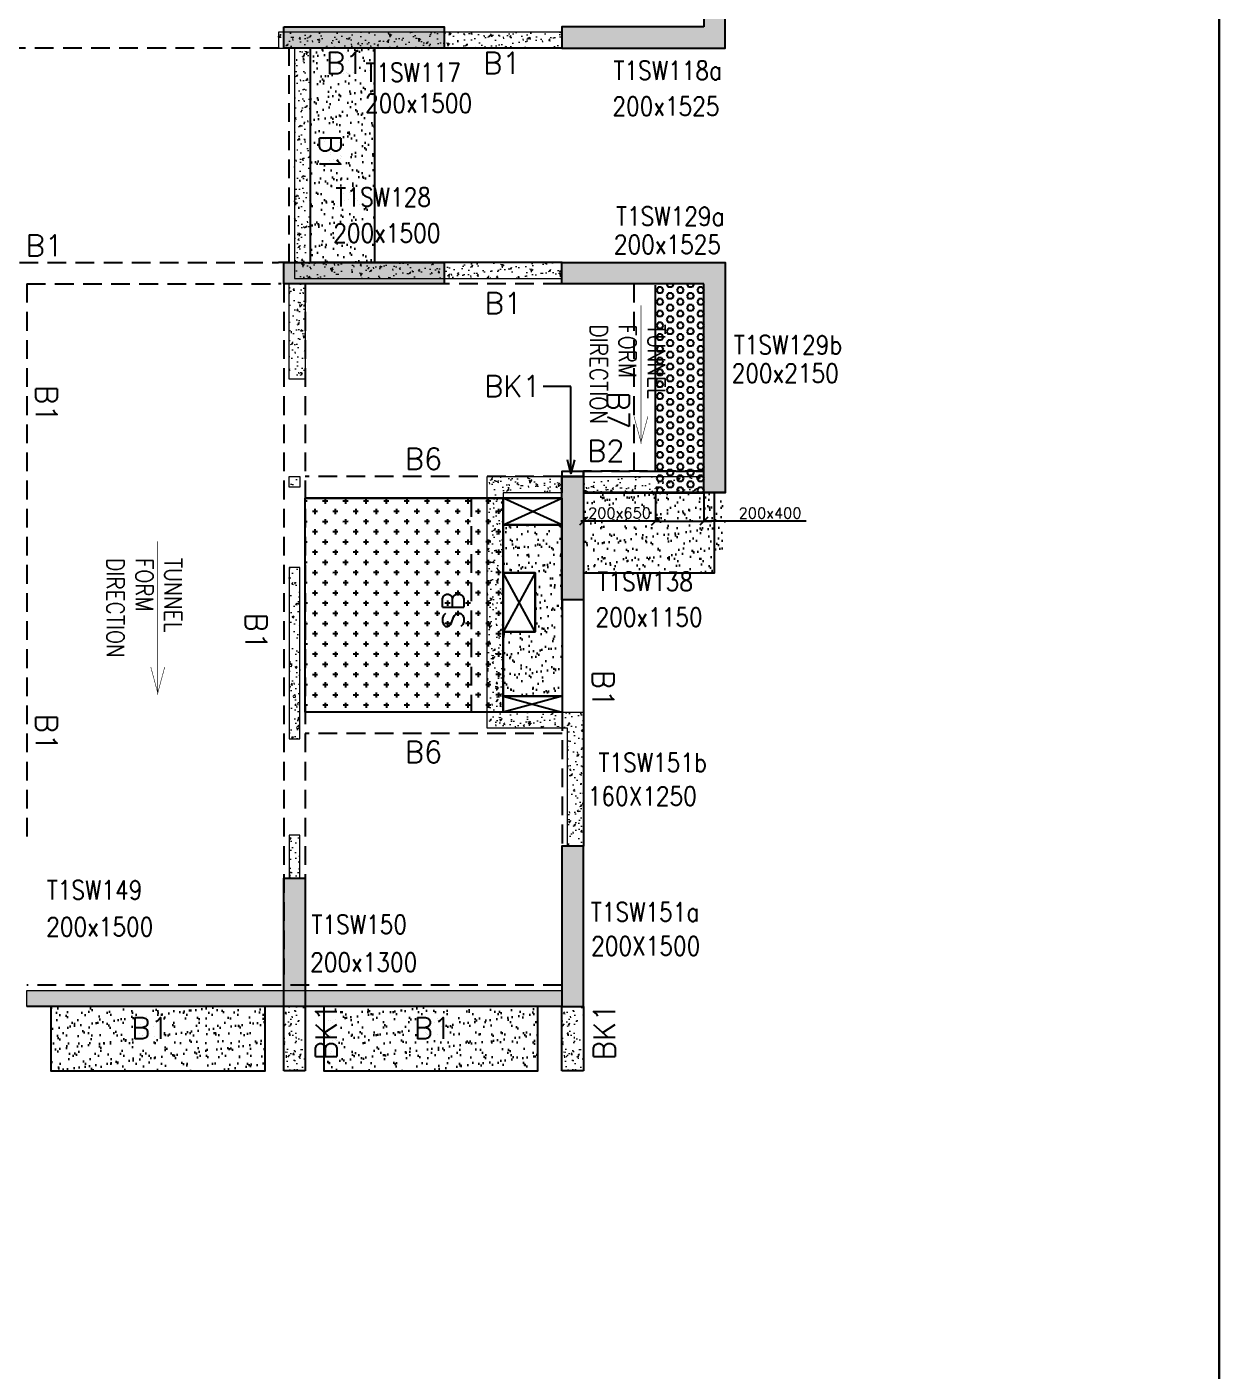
# Model space of a CAD drawing. Header units: millimetres. Extents: x 1078357 to 2594950, y -4969473 to -4636555.
# Drawn here: x 2132985 to 2144125, y -4676213 to -4663659 of the extents above; entities that cross this region are included whole.
import ezdxf

# ---------------------------------------------------------------- set-up
doc = ezdxf.new("R2010")
doc.units = ezdxf.units.MM
doc.header["$PDMODE"] = 35
for name, pattern in [('CONTINOUS', [0]), ('HIDDEN', [0.375, 0.25, -0.125]), ('New Retail block$0$CONTINOUS', [0])]:
    doc.linetypes.add(name, pattern=pattern)
doc.layers.get('0').update_dxf_attribs({"lineweight": 0})
doc.layers.get('Defpoints').update_dxf_attribs({"lineweight": 0})
for name, color, linetype, lineweight in [('A-_ANOTDIMA_D-', 6, 'Continuous', 13), ('Boundary', 40, 'Continuous', 30), ('COL. NO.', 30, 'Continuous', 25), ('COL. SIZE', 7, 'Continuous', 25), ('DIM', 9, 'Continuous', 25), ('HATCH', 8, 'Continuous', 30), ('S-NON STR RCC WALL', 8, 'Continuous', 0)]:
    doc.layers.add(name, color=color, linetype=linetype, lineweight=lineweight)
for name, color, linetype in [('B-200x325', 201, 'HIDDEN'), ('B-200x375', 41, 'HIDDEN'), ('B-200x400', 44, 'HIDDEN'), ('B-200x650', 241, 'HIDDEN'), ('B-300xSLAB THK.', 151, 'Continuous'), ('BK1-200x650', 241, 'HIDDEN'), ('DC BEAM NO.', 7, 'Continuous'), ('DROP SLAB', 8, 'Continuous'), ('S-COLUMN_SHEAR WALL', 1, 'Continuous'), ('S-PROJECTION', 54, 'New Retail block$0$CONTINOUS'), ('SLAB FOLD', 8, 'Continuous'), ('TEXT', 7, 'Continuous')]:
    doc.layers.add(name, color=color, linetype=linetype)
doc.styles.add('Roman', font='romans')
doc.styles.add('ROMANS', font='romans.shx', dxfattribs={"width": 0.85})
doc.dimstyles.new('HARESH', dxfattribs={"dimtxt": 150, "dimasz": 75, "dimexe": 0, "dimexo": 0, "dimgap": 25, "dimtad": 1, "dimdec": 0, "dimdsep": 46, "dimtxsty": 'Roman', "dimblk": 'OBLIQUE', "dimcen": 225, "dimdle": 25, "dimclrd": 2, "dimclre": 2, "dimclrt": 7, "dimadec": 8, "dimazin": 1, "dimtfac": 1, "dimtdec": 0, "dimtmove": 0, "dimatfit": 0, "dimfxl": 1, "dimlwd": -1, "dimlwe": -1, "dimarcsym": 0})

# ---------------------------------------------------------------- blocks, each defined once
blk = doc.blocks.new('_Oblique')
at = {"color": 0, "linetype": 'ByBlock', "lineweight": -2}
blk.add_line((-0.5, -0.5), (0.5, 0.5), dxfattribs=at)
blk = doc.blocks.new('*D1548')
at = {"layer": 'Defpoints', "color": 0, "ltscale": 700, "transparency": 16777216}
for p in [(2138860, -4668009, 0), (2139310, -4668009, 0), (2139310, -4668275)]:
    blk.add_point(p, dxfattribs=at)
at = {"layer": 'DIM', "color": 2, "ltscale": 700, "transparency": 16777216}
for p, q in [((2138860, -4668009), (2138860, -4668275)), ((2139310, -4668009), (2139310, -4668275)), ((2138860, -4668275), (2138785, -4668275)), ((2138860, -4668275), (2139310, -4668275)), ((2138860, -4668275), (2139310, -4668275)), ((2139310, -4668275), (2139385, -4668275)), ((2140266, -4668275), (2139310, -4668275))]:
    blk.add_line(p, q, dxfattribs=at)
at = {"layer": 'DIM', "color": 2, "ltscale": 700, "transparency": 16777216, "xscale": 75, "yscale": 75, "zscale": 75}
blk.add_blockref('_Oblique', (2138860, -4668275), dxfattribs=at)
at = {"layer": 'DIM', "color": 2, "ltscale": 700, "transparency": 16777216, "xscale": 75, "yscale": 75, "zscale": 75, "rotation": 180}
blk.add_blockref('_Oblique', (2139310, -4668275), dxfattribs=at)
at = {"layer": 'DIM', "color": 7, "ltscale": 700, "transparency": 16777216, "insert": (2139929, -4668200), "char_height": 150, "attachment_point": 5, "style": 'Roman'}
blk.add_mtext('{\\H0.666667x;200x400}', dxfattribs=at)
blk = doc.blocks.new('*D1549')
at = {"layer": 'Defpoints', "color": 0, "ltscale": 700, "transparency": 16777216}
for p in [(2138185, -4668009, 0), (2138860, -4668009), (2138185, -4668275)]:
    blk.add_point(p, dxfattribs=at)
at = {"layer": 'DIM', "color": 2, "ltscale": 700, "transparency": 16777216}
for p, q in [((2138185, -4668009), (2138185, -4668275)), ((2138860, -4668009), (2138860, -4668275)), ((2138885, -4668275), (2138160, -4668275))]:
    blk.add_line(p, q, dxfattribs=at)
at = {"layer": 'DIM', "color": 2, "ltscale": 700, "transparency": 16777216, "xscale": 75, "yscale": 75, "zscale": 75, "rotation": 180}
blk.add_blockref('_Oblique', (2138185, -4668275), dxfattribs=at)
at = {"layer": 'DIM', "color": 2, "ltscale": 700, "transparency": 16777216, "xscale": 75, "yscale": 75, "zscale": 75}
blk.add_blockref('_Oblique', (2138860, -4668275), dxfattribs=at)
at = {"layer": 'DIM', "color": 7, "ltscale": 700, "transparency": 16777216, "insert": (2138522, -4668200), "char_height": 150, "attachment_point": 5, "style": 'Roman'}
blk.add_mtext('{\\H0.666667x;200x650}', dxfattribs=at)
blk = doc.blocks.new('G$CD63B60BD')
at = {"layer": 'COL. NO.', "linetype": 'Continuous', "style": 'ROMANS', "width": 0.85}
for s, p in [('T1SW117', (87238, 8637, -320)), ('T1SW118a', (89556, 8656, -320)), ('T1SW128', (86958, 7473, -320)), ('T1SW129a', (89580, 7294, -320)), ('T1SW129b', (90680, 6092, -320)), ('T1SW138', (89406, 3882, -320)), ('T1SW151b', (89416, 2192, 0)), ('T1SW149', (84261, 1002, -320)), ('T1SW151a', (89344, 796, 0)), ('T1SW150', (86734, 680, -320))]:
    blk.add_text(s, height=175, dxfattribs=at).set_placement(p)
at = {"layer": 'COL. SIZE', "linetype": 'Continuous', "style": 'ROMANS', "width": 0.85}
for s, p in [('200x1500', (87235, 8349, -320)), ('200x1525', (89546, 8321, -320)), ('200x1500', (86938, 7137, -320)), ('200x1525', (89560, 7030, -320)), ('200x2150', (90660, 5828, -320)), ('200x1150', (89388, 3550, -320)), ('160X1250', (89315, 1879, 0)), ('200x1500', (84256, 658, -320)), ('200X1500', (89347, 479, 0)), ('200x1300', (86722, 327, -320))]:
    blk.add_text(s, height=175, dxfattribs=at).set_placement(p)

msp = doc.modelspace()

# ---------------------------------------------------------------- hatches: boundary and pattern name
at = {"layer": 'DROP SLAB'}
h = msp.add_hatch(dxfattribs=at)
h.set_pattern_fill('CROSS', color=8, scale=15, angle=0.03079)
h.set_pattern_definition([(180.03079016, (-2312731.52, 14064816.13), (-95.1987999, -95.3011726), [47.625, -142.875]), (270.03079016, (-2312755.34, 14064839.93), (95.3011726, -95.1987999), [47.625, -142.875])])
h.paths.add_polyline_path([(2137435, -4670059.3), (2135584.9, -4670059.2), (2135584.9, -4668059.4), (2137435, -4668059.5)])
at = {"layer": 'HATCH'}
h = msp.add_hatch(dxfattribs=at)
h.set_pattern_fill('AR-SAND', color=8, scale=3, angle=179.97015)
h.set_pattern_definition([(37.4701541, (-1950997.9, 14017429.95), (-4.72361136, 146.8264517), [0, -115.824, 0, -129.54, 0, -123.825]), (7.4701541, (-1950997.9, 14017429.95), (134.9689868, 214.9772528), [0, -62.484, 0, -104.394, 0, -40.005]), (327.4701541, (-1951091.63, 14017430), (237.2979035, 0.3075449), [0, -38.1, 0, -137.16, 0, -179.07]), (317.4701541, (-1951091.63, 14017430), (229.1017424, 66.759465), [0, -19.05, 0, -89.916, 0, -102.87])])
h.paths.add_polyline_path([(2136235.3, -4663859.5), (2135635.3, -4663859.5), (2135635.3, -4665859.5), (2136235.3, -4665859.5)])
h = msp.add_hatch(dxfattribs=at)
h.set_pattern_fill('AR-SAND', color=8, scale=3, angle=179.97015)
h.set_pattern_definition([(37.4701541, (-1954173.02, 14014679.95), (-4.72361136, 146.8264517), [0, -115.824, 0, -129.54, 0, -123.825]), (7.4701541, (-1954173.02, 14014679.95), (134.9689868, 214.9772528), [0, -62.484, 0, -104.394, 0, -40.005]), (327.4701541, (-1954266.74, 14014680), (237.2979035, 0.3075449), [0, -38.1, 0, -137.16, 0, -179.07]), (317.4701541, (-1954266.74, 14014680), (229.1017424, 66.759465), [0, -19.05, 0, -89.916, 0, -102.87])])
h.paths.add_polyline_path([(2139409.9, -4668009.4), (2138185.2, -4668009.4), (2138185.2, -4668759.4), (2139409.9, -4668759.4)])
h = msp.add_hatch(dxfattribs=at)
h.set_pattern_fill('AR-SAND', color=8, scale=3, angle=179.97015)
h.set_pattern_definition([(37.4701541, (-1954172.92, 14014679.95), (-4.72361136, 146.8264517), [0, -115.824, 0, -129.54, 0, -123.825]), (7.4701541, (-1954172.92, 14014679.95), (134.9689868, 214.9772528), [0, -62.484, 0, -104.394, 0, -40.005]), (327.4701541, (-1954266.65, 14014680), (237.2979035, 0.3075449), [0, -38.1, 0, -137.16, 0, -179.07]), (317.4701541, (-1954266.65, 14014680), (229.1017424, 66.759465), [0, -19.05, 0, -89.916, 0, -102.87])])
h.paths.add_polyline_path([(2139510.3, -4668009.4), (2138185.3, -4668009.4), (2138185.3, -4668609.5), (2139510.3, -4668609.5)])
h = msp.add_hatch(dxfattribs=at)
h.set_pattern_fill('AR-SAND', color=8, scale=3, angle=359.97015)
h.set_pattern_definition([(37.47015413, (-2884398.2, 18698699.15), (-4.72361136, 146.8264517), [0, -115.824, 0, -129.54, 0, -123.825]), (7.4701541, (-2884398.2, 18698699.15), (134.9689868, 214.9772528), [0, -62.484, 0, -104.394, 0, -40.005]), (327.4701541, (-2884491.92, 18698699.2), (237.2979035, 0.3075449), [0, -38.1, 0, -137.16, 0, -179.07]), (317.4701541, (-2884491.92, 18698699.2), (229.1017424, 66.759465), [0, -19.05, 0, -89.916, 0, -102.87])])
h.paths.add_polyline_path([(2137985, -4669909.5), (2137435, -4669909.5), (2137435, -4669309.4), (2137734.9, -4669309.4), (2137734.9, -4668759.5), (2137435, -4668759.5), (2137435, -4668309.5), (2137984.9, -4668309.5)])
h = msp.add_hatch(dxfattribs=at)
h.set_pattern_fill('AR-SAND', color=8, scale=3, angle=179.97015)
h.set_pattern_definition([(37.47015413, (-3050072.64, 18698699.14), (-4.72361136, 146.8264517), [0, -115.824, 0, -129.54, 0, -123.825]), (7.4701541, (-3050072.64, 18698699.14), (134.9689868, 214.9772528), [0, -62.484, 0, -104.394, 0, -40.005]), (327.4701541, (-3050166.36, 18698699.18), (237.2979035, 0.3075449), [0, -38.1, 0, -137.16, 0, -179.07]), (317.4701541, (-3050166.36, 18698699.18), (229.1017424, 66.759465), [0, -19.05, 0, -89.916, 0, -102.87])])
h.paths.add_polyline_path([(2135210.3, -4672809.5), (2133210.3, -4672809.5), (2133210.3, -4673409.5), (2135210.3, -4673409.5)])
h = msp.add_hatch(dxfattribs=at)
h.set_pattern_fill('AR-SAND', color=8, scale=3, angle=179.97015)
h.set_pattern_definition([(37.47015413, (-3052622.64, 18698699.14), (-4.72361136, 146.8264517), [0, -115.824, 0, -129.54, 0, -123.825]), (7.4701541, (-3052622.64, 18698699.14), (134.9689868, 214.9772528), [0, -62.484, 0, -104.394, 0, -40.005]), (327.4701541, (-3052716.36, 18698699.18), (237.2979035, 0.3075449), [0, -38.1, 0, -137.16, 0, -179.07]), (317.4701541, (-3052716.36, 18698699.18), (229.1017424, 66.759465), [0, -19.05, 0, -89.916, 0, -102.87])])
h.paths.add_polyline_path([(2137760.3, -4672809.5), (2135760.3, -4672809.5), (2135760.3, -4673409.5), (2137760.3, -4673409.5)])
at = {"layer": 'S-COLUMN_SHEAR WALL', "lineweight": 25, "extrusion": (-1.00316e-06, 2.11765e-11, 1)}
h = msp.add_hatch(color=1, dxfattribs=at)
h.dxf.hatch_style = 1
h.paths.add_polyline_path([(2139309.9, -4663659.6), (2137984.9, -4663659.6), (2137984.9, -4663859.6), (2139509.9, -4663859.6), (2139509.9, -4661709.6), (2139309.9, -4661709.6)])
at = {"layer": 'S-COLUMN_SHEAR WALL', "lineweight": 25}
h = msp.add_hatch(color=1, dxfattribs=at)
h.dxf.hatch_style = 1
h.paths.add_polyline_path([(2135384.9, -4663659.5), (2136884.9, -4663659.5), (2136884.9, -4663859.5), (2135384.9, -4663859.5)])
h = msp.add_hatch(color=1, dxfattribs=at)
h.dxf.hatch_style = 1
h.paths.add_polyline_path([(2135384.9, -4665859.5), (2136884.9, -4665859.5), (2136884.9, -4666059.5), (2135384.9, -4666059.5)])
h = msp.add_hatch(color=1, dxfattribs=at)
h.dxf.hatch_style = 1
h.paths.add_polyline_path([(2139309.9, -4666059.6), (2137984.9, -4666059.6), (2137984.9, -4665859.6), (2139509.9, -4665859.6), (2139509.9, -4668009.6), (2139309.9, -4668009.6)])
h = msp.add_hatch(color=1, dxfattribs=at)
h.dxf.hatch_style = 1
h.paths.add_polyline_path([(2137984.9, -4667859.6), (2138184.9, -4667859.6), (2138184.9, -4669009.6), (2137984.9, -4669009.6)])
h = msp.add_hatch(color=1, dxfattribs=at)
h.dxf.hatch_style = 1
h.paths.add_polyline_path([(2137984.9, -4672809.6), (2138184.9, -4672809.6), (2138184.9, -4671309.5), (2137984.9, -4671309.5)])
h = msp.add_hatch(color=1, dxfattribs=at)
h.dxf.hatch_style = 1
h.paths.add_polyline_path([(2135584.9, -4671609.5), (2135584.9, -4672809.6), (2135384.9, -4672809.6), (2135384.9, -4671609.5)])
at = {"layer": 'S-NON STR RCC WALL'}
h = msp.add_hatch(dxfattribs=at)
h.set_pattern_fill('AR-CONC', color=256)
h.set_pattern_definition([(50, (-3193260.84, 18476358.49), (182.184669, -15.9390855), [19.05, -209.55]), (355, (-3193260.84, 18476358.5), (-35.2434214, 191.0568452), [15.24, -167.6405842]), (100.4514447, (-3193245.65, 18476357.16), (146.9412471, 175.1177519), [16.1900088, -178.0902446]), (46.1842, (-3193260.84, 18476409.3), (271.0790409, -42.042328), [28.575, -314.325]), (96.6355576, (-3193238.25, 18476405.8), (237.404134, 247.4261246), [24.285023, -267.135608]), (351.1841512, (-3193260.84, 18476409.3), (237.404134, 247.4261246), [22.859967, -251.459732]), (21, (-3193235.44, 18476396.59), (151.6143913, -102.2651982), [19.05, -209.55]), (326, (-3193235.44, 18476396.6), (61.8020283, 184.1879661), [15.24, -167.64]), (71.451445, (-3193222.8, 18476388.07), (213.4164193, 81.9227689), [16.1900088, -178.0899376]), (37.5, (-3193260.836, 18476358.49), (3.08860325, 84.55503887), [0, -165.608, 0, -170.18, 0, -168.275]), (7.5, (-3193260.84, 18476358.49), (66.8196625, 100.18057482), [0, -97.028, 0, -161.798, 0, -64.135]), (327.5, (-3193317.48, 18476358.49), (135.59059517, -5.728744), [0, -63.5, 0, -198.12, 0, -262.89]), (317.5, (-3193342.88, 18476358.49), (148.1291814, 25.42649103), [0, -82.55, 0, -131.572, 0, -186.69])])
h.paths.add_polyline_path([(2137985.3, -4663859.5), (2137985.3, -4663709.5), (2135335.3, -4663709.5), (2135335.3, -4663859.5), (2135485.3, -4663859.5), (2135485.3, -4666009.5), (2137985.3, -4666009.5), (2137985.3, -4665859.5), (2135635.3, -4665859.5), (2135635.3, -4663859.5)])
h = msp.add_hatch(dxfattribs=at)
h.set_pattern_fill('AR-CONC', color=256, angle=180)
h.set_pattern_definition([(50, (-5316100.01, 27841106.86), (182.184669, -15.93908554), [19.05, -209.55]), (355, (-5316100.01, 27841106.86), (-35.2434214, 191.0568452), [15.24, -167.6405842]), (100.4514447, (-5316084.83, 27841105.53), (146.9412471, 175.1177519), [16.1900088, -178.0902446]), (46.1842, (-5316100.01, 27841157.66), (271.0790409, -42.042328), [28.575, -314.325]), (96.6355576, (-5316077.42, 27841154.15), (237.404134, 247.4261246), [24.2850231, -267.1356082]), (351.1841512, (-5316100, 27841157.66), (237.404134, 247.4261246), [22.859967, -251.459732]), (21, (-5316074.61, 27841144.96), (151.6143913, -102.2651982), [19.05, -209.55]), (326, (-5316074.61, 27841144.96), (61.8020283, 184.1879661), [15.24, -167.64]), (71.451445, (-5316061.98, 27841136.44), (213.4164193, 81.9227689), [16.1900088, -178.0899376]), (37.5, (-5316100.01, 27841106.86), (3.08860325, 84.55503887), [0, -165.608, 0, -170.18, 0, -168.275]), (7.5, (-5316100.01, 27841106.86), (66.8196625, 100.18057482), [0, -97.028, 0, -161.798, 0, -64.135]), (327.5, (-5316156.655, 27841106.86), (135.59059517, -5.72874399), [0, -63.5, 0, -198.12, 0, -262.89]), (317.5, (-5316182.05, 27841106.86), (148.1291814, 25.42649103), [0, -82.55, 0, -131.572, 0, -186.69])])
h.paths.add_polyline_path([(2135435.3, -4666059.5), (2135585.3, -4666059.5), (2135585.3, -4666949.4), (2135435.3, -4666949.4)])
h = msp.add_hatch(dxfattribs=at)
h.set_pattern_fill('AR-CONC', color=256, angle=180)
h.set_pattern_definition([(50, (3232709.69, -9529286.15), (182.184669, -15.9390855), [19.05, -209.55]), (355, (3232709.69, -9529286.15), (-35.2434214, 191.056845), [15.24, -167.640584]), (100.4514447, (3232724.87, -9529287.48), (146.941247, 175.117752), [16.190009, -178.0902446]), (46.1842, (3232709.69, -9529235.35), (271.079041, -42.042328), [28.575, -314.325]), (96.6355576, (3232732.28, -9529238.86), (237.404134, 247.426125), [24.285023, -267.135608]), (351.184151, (3232709.7, -9529235.35), (237.404134, 247.426125), [22.859967, -251.459732]), (21, (3232735.09, -9529248.05), (151.6143913, -102.265198), [19.05, -209.55]), (326, (3232735.09, -9529248.05), (61.802028, 184.187966), [15.24, -167.64]), (71.451445, (3232747.72, -9529256.58), (213.416419, 81.922769), [16.190009, -178.0899376]), (37.5, (3232709.686, -9529286.154), (3.08860325, 84.5550389), [0, -165.608, 0, -170.18, 0, -168.275]), (7.5, (3232709.69, -9529286.15), (66.8196625, 100.1805748), [0, -97.028, 0, -161.798, 0, -64.135]), (327.5, (3232653.044, -9529286.154), (135.5905952, -5.728744), [0, -63.5, 0, -198.12, 0, -262.89]), (317.5, (3232627.64, -9529286.15), (148.1291814, 25.426491), [0, -82.55, 0, -131.572, 0, -186.69])])
h.paths.add_polyline_path([(2135435.3, -4667859.3), (2135535.3, -4667859.3), (2135535.3, -4667959.3), (2135435.3, -4667959.3)])
h = msp.add_hatch(dxfattribs=at)
h.set_pattern_fill('AR-CONC', color=256)
h.set_pattern_definition([(50, (-4290485.55, 23160377.68), (182.184669, -15.9390855), [19.05, -209.55]), (355, (-4290485.55, 23160377.68), (-35.2434214, 191.0568452), [15.24, -167.6405842]), (100.4514447, (-4290470.37, 23160376.35), (146.9412471, 175.1177519), [16.1900088, -178.0902446]), (46.1842, (-4290485.55, 23160428.48), (271.0790409, -42.042328), [28.575, -314.325]), (96.6355576, (-4290462.96, 23160424.97), (237.404134, 247.4261246), [24.2850231, -267.1356082]), (351.1841512, (-4290485.55, 23160428.48), (237.404134, 247.4261246), [22.859967, -251.459732]), (21, (-4290460.15, 23160415.78), (151.6143913, -102.2651982), [19.05, -209.55]), (326, (-4290460.15, 23160415.78), (61.8020283, 184.1879661), [15.24, -167.64]), (71.451445, (-4290447.52, 23160407.26), (213.4164193, 81.9227689), [16.1900088, -178.0899376]), (37.5, (-4290485.55, 23160377.68), (3.08860325, 84.55503887), [0, -165.608, 0, -170.18, 0, -168.275]), (7.5, (-4290485.55, 23160377.68), (66.8196625, 100.18057482), [0, -97.028, 0, -161.798, 0, -64.135]), (327.5, (-4290542.194, 23160377.68), (135.59059517, -5.728744), [0, -63.5, 0, -198.12, 0, -262.89]), (317.5, (-4290567.59, 23160377.68), (148.1291814, 25.42649103), [0, -82.55, 0, -131.572, 0, -186.69])])
h.paths.add_polyline_path([(2137285.3, -4670209.5), (2137285.3, -4667859.5), (2137985.3, -4667859.5), (2137985.3, -4668009.5), (2137435.3, -4668009.5), (2137435.3, -4670059.5), (2138185.3, -4670059.5), (2138185.3, -4671309.5), (2138035.3, -4671309.5), (2138035.3, -4670209.5)])
h = msp.add_hatch(dxfattribs=at)
h.set_pattern_fill('AR-CONC', color=256)
h.set_pattern_definition([(50, (-3193260.84, 18476358.49), (182.184669, -15.9390855), [19.05, -209.55]), (355, (-3193260.84, 18476358.5), (-35.2434214, 191.0568452), [15.24, -167.6405842]), (100.4514447, (-3193245.65, 18476357.16), (146.9412471, 175.1177519), [16.1900088, -178.0902446]), (46.1842, (-3193260.84, 18476409.3), (271.0790409, -42.042328), [28.575, -314.325]), (96.6355576, (-3193238.25, 18476405.8), (237.404134, 247.4261246), [24.285023, -267.135608]), (351.1841512, (-3193260.84, 18476409.3), (237.404134, 247.4261246), [22.859967, -251.459732]), (21, (-3193235.44, 18476396.59), (151.6143913, -102.2651982), [19.05, -209.55]), (326, (-3193235.44, 18476396.6), (61.8020283, 184.1879661), [15.24, -167.64]), (71.451445, (-3193222.8, 18476388.07), (213.4164193, 81.9227689), [16.1900088, -178.0899376]), (37.5, (-3193260.836, 18476358.49), (3.08860325, 84.55503887), [0, -165.608, 0, -170.18, 0, -168.275]), (7.5, (-3193260.84, 18476358.49), (66.8196625, 100.18057482), [0, -97.028, 0, -161.798, 0, -64.135]), (327.5, (-3193317.48, 18476358.49), (135.59059517, -5.728744), [0, -63.5, 0, -198.12, 0, -262.89]), (317.5, (-3193342.88, 18476358.49), (148.1291814, 25.42649103), [0, -82.55, 0, -131.572, 0, -186.69])])
h.paths.add_polyline_path([(2139210.3, -4668009.5), (2138185.3, -4668009.5), (2138185.3, -4667859.5), (2139210.3, -4667859.5)])
h.paths.add_polyline_path([(2139310.3, -4668009.5), (2139210.3, -4668009.5), (2139210.3, -4667859.5), (2139310.3, -4667859.5)])
h = msp.add_hatch(dxfattribs=at)
h.set_pattern_fill('AR-CONC', color=256, angle=180)
h.set_pattern_definition([(50, (3232722.9, -9527921.49), (182.184669, -15.9390855), [19.05, -209.55]), (355, (3232722.9, -9527921.49), (-35.2434214, 191.056845), [15.24, -167.640584]), (100.4514447, (3232738.08, -9527922.82), (146.941247, 175.117752), [16.190009, -178.0902446]), (46.1842, (3232722.9, -9527870.7), (271.079041, -42.042328), [28.575, -314.325]), (96.6355576, (3232745.5, -9527874.2), (237.404134, 247.426125), [24.285023, -267.135608]), (351.184151, (3232722.9, -9527870.7), (237.404134, 247.426125), [22.859967, -251.459732]), (21, (3232748.3, -9527883.39), (151.6143913, -102.265198), [19.05, -209.55]), (326, (3232748.3, -9527883.39), (61.802028, 184.187966), [15.24, -167.64]), (71.451445, (3232760.93, -9527891.91), (213.416419, 81.922769), [16.190009, -178.0899376]), (37.5, (3232722.9, -9527921.49), (3.08860325, 84.5550389), [0, -165.608, 0, -170.18, 0, -168.275]), (7.5, (3232722.9, -9527921.49), (66.8196625, 100.1805748), [0, -97.028, 0, -161.798, 0, -64.135]), (327.5, (3232666.26, -9527921.49), (135.5905952, -5.728744), [0, -63.5, 0, -198.12, 0, -262.89]), (317.5, (3232640.86, -9527921.49), (148.1291814, 25.426491), [0, -82.55, 0, -131.572, 0, -186.69])])
h.paths.add_polyline_path([(2135435.3, -4670309.3), (2135535.3, -4670309.3), (2135535.3, -4668709.3), (2135435.3, -4668709.3)])
h = msp.add_hatch(dxfattribs=at)
h.set_pattern_fill('AR-CONC', color=256, angle=180)
h.set_pattern_definition([(50, (2135498.18, -4843902.3), (182.18467, -15.93909), [19.05, -209.55]), (355, (2135498.18, -4843902.3), (-35.24342, 191.05685), [15.24, -167.64058]), (100.45144, (2135513.37, -4843903.63), (146.94125, 175.11775), [16.19, -178.09024]), (46.1842, (2135498.18, -4843851.5), (271.07904, -42.04233), [28.575, -314.325]), (96.63556, (2135520.77, -4843855), (237.40413, 247.42612), [24.28502, -267.1356]), (351.18415, (2135498.18, -4843851.5), (237.40413, 247.42612), [22.85997, -251.45973]), (21, (2135523.58, -4843864.2), (151.61439, -102.2652), [19.05, -209.55]), (326, (2135523.58, -4843864.2), (61.80203, 184.18797), [15.24, -167.64]), (71.45144, (2135536.22, -4843872.72), (213.41642, 81.92277), [16.19, -178.08994]), (37.5, (2135498.185, -4843902.3), (3.088603, 84.55504), [0, -165.608, 0, -170.18, 0, -168.275]), (7.5, (2135498.185, -4843902.3), (66.819663, 100.180575), [0, -97.028, 0, -161.798, 0, -64.135]), (327.5, (2135441.54, -4843902.3), (135.590595, -5.728744), [0, -63.5, 0, -198.12, 0, -262.89]), (317.5, (2135416.14, -4843902.3), (148.12918, 25.42649), [0, -82.55, 0, -131.572, 0, -186.69])])
h.paths.add_polyline_path([(2135435.4, -4671609.8), (2135535.4, -4671609.8), (2135535.3, -4671209.3), (2135435.3, -4671209.3)])
h = msp.add_hatch(dxfattribs=at)
h.set_pattern_fill('AR-CONC', color=256)
h.set_pattern_definition([(50, (-4290485.55, 23160377.68), (182.184669, -15.9390855), [19.05, -209.55]), (355, (-4290485.55, 23160377.68), (-35.2434214, 191.0568452), [15.24, -167.6405842]), (100.4514447, (-4290470.37, 23160376.35), (146.9412471, 175.1177519), [16.1900088, -178.0902446]), (46.1842, (-4290485.55, 23160428.48), (271.0790409, -42.042328), [28.575, -314.325]), (96.6355576, (-4290462.96, 23160424.97), (237.404134, 247.4261246), [24.2850231, -267.1356082]), (351.1841512, (-4290485.55, 23160428.48), (237.404134, 247.4261246), [22.859967, -251.459732]), (21, (-4290460.15, 23160415.78), (151.6143913, -102.2651982), [19.05, -209.55]), (326, (-4290460.15, 23160415.78), (61.8020283, 184.1879661), [15.24, -167.64]), (71.451445, (-4290447.52, 23160407.26), (213.4164193, 81.9227689), [16.1900088, -178.0899376]), (37.5, (-4290485.55, 23160377.68), (3.08860325, 84.55503887), [0, -165.608, 0, -170.18, 0, -168.275]), (7.5, (-4290485.55, 23160377.68), (66.8196625, 100.18057482), [0, -97.028, 0, -161.798, 0, -64.135]), (327.5, (-4290542.194, 23160377.68), (135.59059517, -5.728744), [0, -63.5, 0, -198.12, 0, -262.89]), (317.5, (-4290567.59, 23160377.68), (148.1291814, 25.42649103), [0, -82.55, 0, -131.572, 0, -186.69])])
h.paths.add_polyline_path([(2135860.3, -4672809.4), (2135110.3, -4672809.4), (2135110.3, -4672659.5), (2135860.3, -4672659.5)])
h.paths.add_polyline_path([(2137982.4, -4672809.5), (2137660.3, -4672809.5), (2137660.3, -4672659.5), (2137982.4, -4672659.5)])
h.paths.add_polyline_path([(2133310.3, -4672809.5), (2132985.3, -4672809.5), (2132985.3, -4672659.5), (2133310.3, -4672659.5)])
h.paths.add_polyline_path([(2137660.3, -4672809.5), (2135860.3, -4672809.5), (2135860.3, -4672659.5), (2137660.3, -4672659.5)])
h.paths.add_polyline_path([(2135110.3, -4672809.5), (2133310.3, -4672809.5), (2133310.3, -4672659.5), (2135110.3, -4672659.5)])
h = msp.add_hatch(dxfattribs=at)
h.set_pattern_fill('AR-CONC', color=256, angle=180)
h.set_pattern_definition([(50, (-7494787.3, 37566297.81), (182.184669, -15.93908554), [19.05, -209.55]), (355, (-7494787.3, 37566297.8), (-35.2434214, 191.0568452), [15.24, -167.6405842]), (100.4514447, (-7494772.11, 37566296.48), (146.9412471, 175.1177519), [16.1900088, -178.0902446]), (46.1842, (-7494787.3, 37566348.6), (271.0790409, -42.0423279), [28.575, -314.325]), (96.6355576, (-7494764.7, 37566345.1), (237.404134, 247.4261246), [24.2850231, -267.1356082]), (351.1841512, (-7494787.3, 37566348.6), (237.404134, 247.4261246), [22.859967, -251.459732]), (21, (-7494761.9, 37566335.91), (151.61439127, -102.2651982), [19.05, -209.55]), (326, (-7494761.9, 37566335.9), (61.80202835, 184.1879661), [15.24, -167.64]), (71.451445, (-7494749.26, 37566327.39), (213.4164193, 81.9227689), [16.1900088, -178.0899376]), (37.5, (-7494787.294, 37566297.81), (3.08860325, 84.55503887), [0, -165.608, 0, -170.18, 0, -168.275]), (7.5, (-7494787.29, 37566297.81), (66.81966251, 100.18057482), [0, -97.028, 0, -161.798, 0, -64.135]), (327.5, (-7494843.936, 37566297.81), (135.59059517, -5.72874399), [0, -63.5, 0, -198.12, 0, -262.89]), (317.5, (-7494869.34, 37566297.81), (148.1291814, 25.42649103), [0, -82.55, 0, -131.572, 0, -186.69])])
h.paths.add_polyline_path([(2135584.9, -4672809.5), (2135385, -4672809.5), (2135385, -4673409.5), (2135584.9, -4673409.5), (2135585, -4673409.5), (2135585, -4672809.6)], is_closed=False)
h = msp.add_hatch(dxfattribs=at)
h.set_pattern_fill('AR-CONC', color=256, angle=180)
h.set_pattern_definition([(50, (-7492187.31, 37566297.81), (182.184669, -15.93908554), [19.05, -209.55]), (355, (-7492187.31, 37566297.8), (-35.2434214, 191.0568452), [15.24, -167.6405842]), (100.4514447, (-7492172.13, 37566296.48), (146.9412471, 175.1177519), [16.1900088, -178.0902446]), (46.1842, (-7492187.31, 37566348.6), (271.0790409, -42.0423279), [28.575, -314.325]), (96.6355576, (-7492164.72, 37566345.1), (237.404134, 247.4261246), [24.2850231, -267.1356082]), (351.1841512, (-7492187.31, 37566348.6), (237.404134, 247.4261246), [22.859967, -251.459732]), (21, (-7492161.91, 37566335.91), (151.61439127, -102.2651982), [19.05, -209.55]), (326, (-7492161.91, 37566335.9), (61.80202835, 184.1879661), [15.24, -167.64]), (71.451445, (-7492149.28, 37566327.39), (213.4164193, 81.9227689), [16.1900088, -178.0899376]), (37.5, (-7492187.315, 37566297.81), (3.08860325, 84.55503887), [0, -165.608, 0, -170.18, 0, -168.275]), (7.5, (-7492187.315, 37566297.81), (66.81966251, 100.18057482), [0, -97.028, 0, -161.798, 0, -64.135]), (327.5, (-7492243.957, 37566297.81), (135.59059517, -5.72874399), [0, -63.5, 0, -198.12, 0, -262.89]), (317.5, (-7492269.36, 37566297.81), (148.1291814, 25.42649103), [0, -82.55, 0, -131.572, 0, -186.69])])
h.paths.add_polyline_path([(2138184.9, -4672809.5), (2137984.9, -4672809.5), (2137984.9, -4673409.5), (2138184.9, -4673409.5), (2138184.9, -4673409.5), (2138184.9, -4672809.6)], is_closed=False)
at = {"layer": 'SLAB FOLD', "ltscale": 1000}
h = msp.add_hatch(dxfattribs=at)
h.set_pattern_fill('HEX', color=8, scale=10, angle=180)
h.set_pattern_definition([(180, (954385.375, 209114.72), (-7e-15, -54.99261315), [31.75, -63.5]), (300, (954385.375, 209114.72), (47.625, 27.4963066), [31.75, -63.5]), (240, (954353.625, 209114.72), (47.625, -27.4963066), [31.75, -63.5])])
h.paths.add_polyline_path([(2139310.1, -4668009.5), (2138860.1, -4668009.5), (2138860.1, -4666059.6), (2139310.1, -4666059.6)])

# ---------------------------------------------------------------- linework, layer by layer
at = {"color": 2, "ltscale": 1000, "const_width": 5, "elevation": -0.1}
for points in [[(2138657.6, -4667295.9), (2138722.7, -4667538.9), (2138722.7, -4666259.2), (2138722.7, -4667538.9), (2138787.8, -4667295.9)], [(2134142.9, -4669637.6), (2134208, -4669880.6), (2134208, -4668463.6), (2134208, -4669880.6), (2134273.1, -4669637.6)]]:
    msp.add_lwpolyline(points, dxfattribs=at)
at = {"layer": 'B-200x325', "ltscale": 700}
for p, q in [((2137984.8, -4667859.4, 0), (2135585, -4667859.4, 0)), ((2137985, -4670259.2, 0), (2135585, -4670259.2, 0))]:
    msp.add_line(p, q, dxfattribs=at)
at = {"layer": 'B-200x325', "linetype": 'Continuous', "ltscale": 700}
for p, q in [((2137984.8, -4668059.4, 0), (2135585, -4668059.4, 0)), ((2137985, -4670059.2, 0), (2135585, -4670059.2, 0))]:
    msp.add_line(p, q, dxfattribs=at)
at = {"layer": 'B-200x375', "ltscale": 700}
msp.add_line((2138659.8, -4667809.5, 0), (2138659.8, -4666059.5, 0), dxfattribs=at)
at = {"layer": 'B-200x375', "linetype": 'Continuous', "ltscale": 700}
msp.add_line((2138859.8, -4667809.5, 0), (2138859.8, -4666070.1, 0), dxfattribs=at)
at = {"layer": 'B-200x400', "linetype": 'HIDDEN', "ltscale": 500}
msp.add_line((2138859.8, -4667809.5, 0), (2139309.8, -4667809.5, 0), dxfattribs=at)
at = {"layer": 'B-200x400', "linetype": 'ByBlock', "ltscale": 500}
msp.add_line((2138859.8, -4668009.5, 0), (2139309.8, -4668009.5, 0), dxfattribs=at)
at = {"layer": 'B-200x650', "linetype": 'HIDDEN', "ltscale": 700}
for p, q in [((2135335.3, -4663859.4, 0), (2127110.1, -4663859.4, 0)), ((2135435.3, -4665859.5, 0), (2135435.3, -4663859.5, 0)), ((2131340.3, -4665859.5, 0), (2135335.3, -4665859.5, 0)), ((2135435.3, -4665859.5, 0), (2135335.3, -4665859.5, 0)), ((2132985.3, -4666059.5, 0), (2132985.3, -4671309.5, 0)), ((2132985.3, -4666059.5, 0), (2135335.3, -4666059.5, 0)), ((2137985.3, -4666059.5, 0), (2135335.3, -4666059.5, 0)), ((2135385.3, -4666059.5, 0), (2135385.3, -4672509.4, 0)), ((2135585.3, -4666059.5, 0), (2135585.3, -4672509.4, 0)), ((2138185, -4667809.5, 0), (2138859.8, -4667809.5, 0)), ((2139310.3, -4667809.4, 0), (2138185.3, -4667809.4, 0)), ((2137985.3, -4669009.5, 0), (2137985.3, -4671309.5, 0)), ((2137985.3, -4672609.5, 0), (2132985.3, -4672609.5, 0))]:
    msp.add_line(p, q, dxfattribs=at)
at = {"layer": 'B-200x650', "linetype": 'CONTINOUS', "ltscale": 700}
for p, q in [((2137985.3, -4663859.4, 0), (2135635.3, -4663859.4, 0)), ((2135635.3, -4665859.5, 0), (2135635.3, -4663859.5, 0)), ((2137985.3, -4665859.5, 0), (2135635.3, -4665859.5, 0)), ((2138185, -4668009.5, 0), (2138859.8, -4668009.5, 0)), ((2138185.3, -4669009.5, 0), (2138185.3, -4671309.5, 0)), ((2137985.3, -4672809.5, 0), (2132985.3, -4672809.5, 0)), ((2135384.9, -4673409.5, 0), (2135384.9, -4672809.5, 0)), ((2135584.9, -4672809.5, 0), (2135584.9, -4673409.5, 0)), ((2137984.9, -4673409.5, 0), (2137984.9, -4672809.5, 0)), ((2138184.9, -4672809.5, 0), (2138184.9, -4673409.5, 0)), ((2135584.9, -4673409.5, 0), (2135384.9, -4673409.5, 0)), ((2138184.9, -4673409.5, 0), (2137984.9, -4673409.5, 0))]:
    msp.add_line(p, q, dxfattribs=at)
at = {"layer": 'B-200x650', "linetype": 'Continuous', "ltscale": 700}
for p, q in [((2138184.9, -4667859.6, 0), (2138184.9, -4667809.6, 0)), ((2139510.3, -4668009.4, 0), (2138185.3, -4668009.4, 0))]:
    msp.add_line(p, q, dxfattribs=at)
at = {"layer": 'B-300xSLAB THK.', "linetype": 'HIDDEN', "ltscale": 700}
msp.add_line((2137135, -4668059.5, 0), (2137135, -4670059.3, 0), dxfattribs=at)
at = {"layer": 'B-300xSLAB THK.', "linetype": 'ByBlock', "ltscale": 700}
msp.add_line((2137435, -4668059.5, 0), (2137435, -4670059.3, 0), dxfattribs=at)
at = {"layer": 'BK1-200x650', "linetype": 'Continuous', "ltscale": 700, "elevation": 0}
msp.add_lwpolyline([(2138185.4, -4667859.5), (2137985.4, -4667859.5), (2137985.4, -4667809.3), (2138185.4, -4667809.3)], close=True, dxfattribs=at)
at = {"layer": 'Boundary', "ltscale": 700, "elevation": 0}
msp.add_lwpolyline([(2039556.1, -4636994.1), (2144124.7, -4636994.1), (2144124.7, -4687024.5), (2039556.1, -4687024.5)], close=True, dxfattribs=at)
at = {"layer": 'DROP SLAB', "color": 3, "linetype": 'CONTINOUS', "ltscale": 500}
for p, q in [((2137984.9, -4668309.5, 0), (2137434.9, -4668059.4, 0)), ((2137435, -4668309.5, 0), (2137984.8, -4668059.4, 0)), ((2137734.9, -4669309.5, 0), (2137434.9, -4668759.5, 0)), ((2137734.9, -4668759.5, 0), (2137435, -4669309.4, 0)), ((2137985, -4669909.5, 0), (2137434.9, -4670059.2, 0)), ((2137435, -4669909.5, 0), (2137984.1, -4670059.2, 0))]:
    msp.add_line(p, q, dxfattribs=at)
at = {"layer": 'DROP SLAB', "color": 3, "linetype": 'CONTINOUS', "ltscale": 500, "elevation": 0}
for points in [[(2137435, -4670059.3), (2135584.9, -4670059.2), (2135584.9, -4668059.4), (2137435, -4668059.5)], [(2137984.8, -4668309.5), (2137435, -4668309.5), (2137435, -4668059.5), (2137984.8, -4668059.5)], [(2137734.9, -4669309.5), (2137435, -4669309.5), (2137435, -4668759.5), (2137734.9, -4668759.5)], [(2137985, -4670059.2), (2137434.9, -4670059.2), (2137434.9, -4669909.5), (2137985, -4669909.5)]]:
    msp.add_lwpolyline(points, close=True, dxfattribs=at)
at = {"layer": 'S-COLUMN_SHEAR WALL', "color": 1, "lineweight": 25, "extrusion": (-1.00316e-06, 2.11765e-11, 1), "elevation": -2.1}
msp.add_lwpolyline([(2139309.9, -4663659.6), (2137984.9, -4663659.6), (2137984.9, -4663859.6), (2139509.9, -4663859.6), (2139509.9, -4661709.6), (2139309.9, -4661709.6), (2139309.9, -4663659.6)], dxfattribs=at)
at = {"layer": 'S-COLUMN_SHEAR WALL', "color": 1, "lineweight": 25, "elevation": 0}
for points in [[(2135384.9, -4663659.5), (2136884.9, -4663659.5), (2136884.9, -4663859.5), (2135384.9, -4663859.5)], [(2135384.9, -4665859.5), (2136884.9, -4665859.5), (2136884.9, -4666059.5), (2135384.9, -4666059.5)], [(2137984.9, -4667859.6), (2138184.9, -4667859.6), (2138184.9, -4669009.6), (2137984.9, -4669009.6)], [(2137984.9, -4672809.6), (2138184.9, -4672809.6), (2138184.9, -4671309.5), (2137984.9, -4671309.5)], [(2135384.9, -4671609.7), (2135584.9, -4671609.7), (2135584.9, -4672809.6), (2135384.9, -4672809.6)]]:
    msp.add_lwpolyline(points, close=True, dxfattribs=at)
msp.add_lwpolyline([(2139309.9, -4666059.6), (2137984.9, -4666059.6), (2137984.9, -4665859.6), (2139509.9, -4665859.6), (2139509.9, -4668009.6), (2139309.9, -4668009.6), (2139309.9, -4666059.6)], dxfattribs=at)
at = {"layer": 'S-NON STR RCC WALL', "elevation": 0}
for points in [[(2137985.3, -4663859.5), (2137985.3, -4663709.5), (2135335.3, -4663709.5), (2135335.3, -4663859.5), (2135485.3, -4663859.5), (2135485.3, -4666009.5), (2137985.3, -4666009.5), (2137985.3, -4665859.5), (2135635.3, -4665859.5), (2135635.3, -4663859.5)], [(2137285.3, -4670209.5), (2137285.3, -4667859.5), (2137985.3, -4667859.5), (2137985.3, -4668009.5), (2137435.3, -4668009.5), (2137435.3, -4670059.5), (2138185.3, -4670059.5), (2138185.3, -4671309.5), (2138035.3, -4671309.5), (2138035.3, -4670209.5)], [(2139310.3, -4668009.5), (2138185.3, -4668009.5), (2138185.3, -4667859.5), (2139310.3, -4667859.5)], [(2135435.3, -4671610), (2135535.3, -4671610), (2135535.3, -4671209.3), (2135435.3, -4671209.3)], [(2137982.4, -4672809.5), (2132985.3, -4672809.5), (2132985.3, -4672659.5), (2137982.4, -4672659.5)]]:
    msp.add_lwpolyline(points, close=True, dxfattribs=at)
at = {"layer": 'S-NON STR RCC WALL', "ltscale": 700, "elevation": 0}
for points in [[(2135435.3, -4666059.5), (2135585.3, -4666059.5), (2135585.3, -4666949.4), (2135435.3, -4666949.4)], [(2135435.3, -4667859.3), (2135535.3, -4667859.3), (2135535.3, -4667959.3), (2135435.3, -4667959.3)], [(2135435.3, -4670309.3), (2135535.3, -4670309.3), (2135535.3, -4668709.3), (2135435.3, -4668709.3)]]:
    msp.add_lwpolyline(points, close=True, dxfattribs=at)
at = {"layer": 'S-PROJECTION'}
msp.add_line((2136235.3, -4665859.5, 0), (2136235.3, -4663859.4, 0), dxfattribs=at)
at = {"layer": 'S-PROJECTION', "elevation": 0}
for points in [[(2139409.9, -4668009.4), (2138185.2, -4668009.4), (2138185.2, -4668759.4), (2139409.9, -4668759.4)], [(2135210.3, -4672809.5), (2133210.3, -4672809.5), (2133210.3, -4673409.5), (2135210.3, -4673409.5)], [(2137760.3, -4672809.5), (2135760.3, -4672809.5), (2135760.3, -4673409.5), (2137760.3, -4673409.5)]]:
    msp.add_lwpolyline(points, close=True, dxfattribs=at)
at = {"layer": 'SLAB FOLD', "color": 8, "ltscale": 1000, "elevation": 0}
msp.add_lwpolyline([(2137985, -4669909.5), (2137435, -4669909.5), (2137435, -4669309.4), (2137734.9, -4669309.4), (2137734.9, -4668759.5), (2137435, -4668759.5), (2137435, -4668309.5), (2137984.9, -4668309.5), (2137985, -4669909.5)], dxfattribs=at)

# ---------------------------------------------------------------- block references
at = {"layer": 'A-_ANOTDIMA_D-', "color": 2, "ltscale": 700}
msp.add_blockref('G$CD63B60BD', (2048910, -4672809.5, 0), dxfattribs=at)

# ---------------------------------------------------------------- texts
at = {"layer": 'B-200x325', "linetype": 'Continuous', "ltscale": 700, "style": 'ROMANS'}
for p in [(2136515.4, -4667794.2, -2.7), (2136515.4, -4670531.4, -2.7)]:
    msp.add_text('B6', height=200, rotation=359.99906, dxfattribs=at).set_placement(p)
at = {"layer": 'B-200x375', "linetype": 'Continuous', "ltscale": 700, "style": 'ROMANS'}
msp.add_text('B7', height=200, rotation=269.99906, dxfattribs=at).set_placement((2138411.4, -4667065.1, -2.7))
at = {"layer": 'B-200x650', "linetype": 'HIDDEN', "ltscale": 500, "style": 'ROMANS'}
for rotation, p in [(359.99906, (2135778.4, -4664096.6, -2.7)), (359.99906, (2137247.3, -4664096.7, -2.7)), (269.99906, (2135719.2, -4664665.8, -2.7)), (359.99906, (2132973, -4665801.5, -2.7)), (359.99906, (2137261.7, -4666339.4, -2.7)), (269.99906, (2133069.2, -4667005.5, -2.7)), (269.99906, (2135026.7, -4669130.8, -2.7)), (269.99906, (2138269.2, -4669666.1, -2.7)), (269.99906, (2133069.2, -4670075.5, -2.7)), (0.00094, (2133958.7, -4673109.8, -2.7)), (0.00094, (2136599.1, -4673109.8, -2.7))]:
    msp.add_text('B1', height=200, rotation=rotation, dxfattribs=at).set_placement(p)
at = {"layer": 'B-200x650', "linetype": 'CONTINOUS', "ltscale": 700, "style": 'ROMANS'}
for p in [(2135880.6, -4673309.1, 50), (2138480.6, -4673309.1, 50)]:
    msp.add_text('BK1', height=200, rotation=90, dxfattribs=at).set_placement(p)
at = {"layer": 'B-300xSLAB THK.', "linetype": 'Continuous', "ltscale": 700, "style": 'ROMANS'}
msp.add_text('SB', height=200, rotation=90.00094, dxfattribs=at).set_placement((2137067.3, -4669283.7, -2.7))
at = {"layer": 'BK1-200x650', "linetype": 'Continuous', "ltscale": 700, "style": 'ROMANS'}
msp.add_text('BK1', height=200, rotation=359.99906, dxfattribs=at).set_placement((2137256.4, -4667115.5, -2.7))
at = {"layer": 'DC BEAM NO.', "linetype": 'Continuous', "ltscale": 500, "style": 'ROMANS'}
msp.add_text('B2', height=200, dxfattribs=at).set_placement((2138218.7, -4667718.9, -2.7))
at = {"layer": 'TEXT', "char_height": 162, "width": 162, "attachment_point": 1, "rotation": 269.99906, "style": 'ROMANS'}
for insert in [(2138948.8, -4666437.1, 0.1), (2134434.1, -4668619.5, 0.1)]:
    msp.add_mtext('\\pxql;TUNNEL FORM DIRECTION', dxfattribs=dict(at, insert=insert))

# ---------------------------------------------------------------- dimensions: what is measured, and where the dimension line sits
at = {"layer": 'DIM', "ltscale": 700}
dim = msp.add_linear_dim(base=(2138184.8, -4668275.5, 0), p1=(2138859.8, -4668009.5, 0), p2=(2138184.8, -4668009.5, 0), angle=180, text='{\\H0.666667x;200x650}', dimstyle='HARESH', override={"dimtxsty": 'Roman', "dimtmove": 1}, dxfattribs=at)
dim.commit()
dim.dimension.update_dxf_attribs({"geometry": '*D1549', "text_midpoint": (2138522.3, -4668200.5, 0)})
dim = msp.add_linear_dim(base=(2139309.8, -4668275.5, 0), p1=(2138859.8, -4668009.5, 0), p2=(2139309.8, -4668009.5, 0), angle=180, text='{\\H0.666667x;200x400}', dimstyle='HARESH', override={"dimtxsty": 'Roman', "dimtmove": 1}, dxfattribs=at)
dim.commit()
dim.dimension.update_dxf_attribs({"geometry": '*D1548', "text_midpoint": (2139929.1, -4668253.8, 0), "dimtype": 160})

# ---------------------------------------------------------------- leaders
at = {"layer": 'BK1-200x650', "linetype": 'Continuous', "ltscale": 700}
msp.add_leader([(2138068.9, -4667829.2, 0), (2138068.9, -4667017.8, 0), (2137810.1, -4667017.8, 0)], dimstyle='HARESH', override={"dimasz": 125, "dimgap": 25, "dimtad": 0, "dimldrblk": 'Open30'}, dxfattribs=at)

doc.saveas('drawing.dxf')
